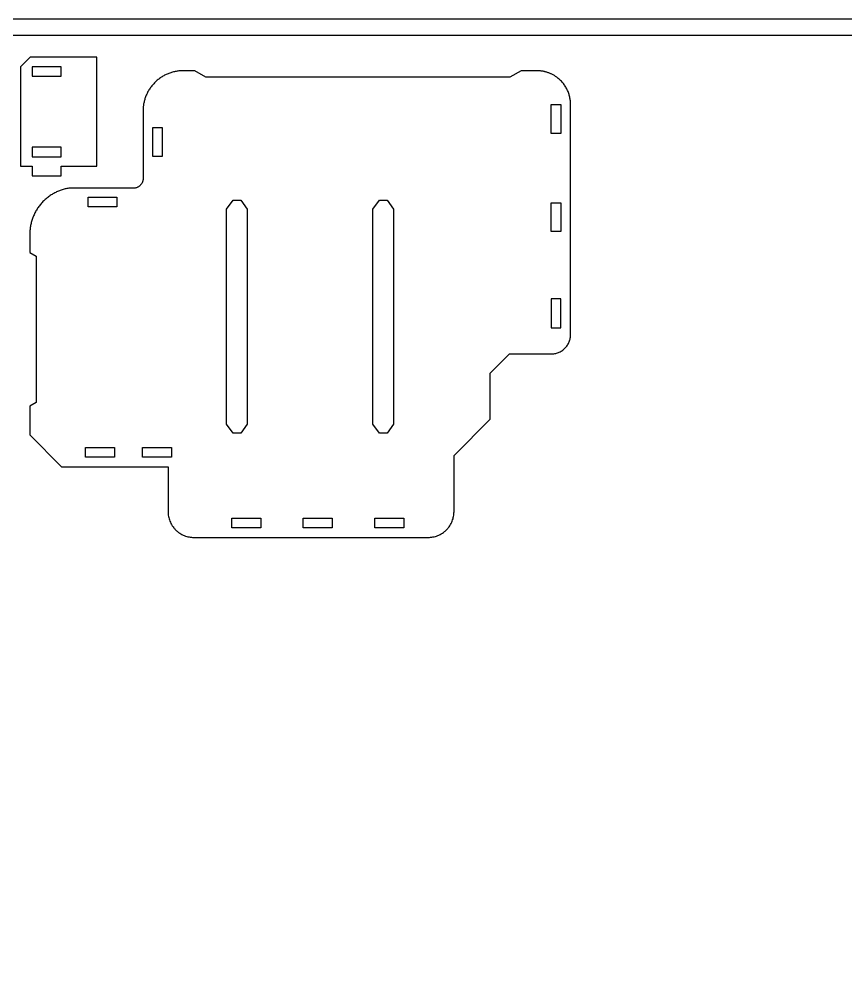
# Model space of a CAD drawing. Header units: millimetres. Extents: x -448 to 452, y -300 to 300.
# Drawn here: x -255.5 to 1.8, y 0 to 300 of the extents above; entities that cross this region are included whole.
import ezdxf

# ---------------------------------------------------------------- set-up
doc = ezdxf.new("R2010")
doc.units = ezdxf.units.MM
doc.header["$MEASUREMENT"] = 0
doc.layers.add('Capa de Corte', color=1, linetype='Continuous', true_color=0xff0000)
doc.layers.add('Marco de trabajo', color=7, linetype='Continuous', true_color=0xffffff)

msp = doc.modelspace()

# ---------------------------------------------------------------- linework, layer by layer
at = {"layer": 'Capa de Corte'}
for p, q in [((-83.86, 201.92), (-83.86, 273.51)), ((-216.91, 272.34), (-216.91, 250.48)), ((-219.91, 247.48), (-240.06, 247.48))]:
    msp.add_line(p, q, dxfattribs=at)
for points in [[(-252.08, 288.28), (-255.08, 285.28), (-255.08, 282.28), (-255.08, 260.28), (-255.08, 257.28), (-255.08, 254.28), (-251.45, 254.28), (-251.45, 251.28), (-242.45, 251.28), (-242.45, 254.28), (-231.33, 254.28), (-231.33, 257.28), (-231.33, 260.28), (-231.33, 282.28), (-231.33, 285.28), (-231.33, 288.28)], [(-251.45, 285.28), (-251.45, 282.28), (-242.45, 282.28), (-242.45, 285.28)], [(-86.86, 273.51), (-86.86, 264.51), (-89.86, 264.51), (-89.86, 273.51)], [(-213.94, 266.34), (-210.94, 266.34), (-210.94, 257.34), (-213.94, 257.34)], [(-251.45, 257.28), (-242.45, 257.28), (-242.45, 260.28), (-251.45, 260.28)], [(-234.06, 244.67), (-225.06, 244.67), (-225.06, 241.67), (-234.06, 241.67)], [(-186.53, 171.3), (-188.91, 171.3), (-190.91, 174.12), (-190.91, 240.98), (-188.91, 243.8), (-186.53, 243.8), (-184.53, 240.98), (-184.53, 174.12)], [(-140.98, 171.3), (-143.37, 171.3), (-145.37, 174.12), (-145.37, 240.98), (-143.37, 243.8), (-140.98, 243.8), (-138.98, 240.98), (-138.98, 174.12)], [(-86.86, 242.96), (-86.86, 233.96), (-89.86, 233.96), (-89.86, 242.96)], [(-89.86, 213.02), (-89.86, 204.02), (-86.86, 204.02), (-86.86, 213.02)], [(-234.86, 166.85), (-225.86, 166.85), (-225.86, 163.85), (-234.86, 163.85)], [(-217.08, 166.85), (-208.08, 166.85), (-208.08, 163.85), (-217.08, 163.85)], [(-189.26, 144.85), (-180.26, 144.85), (-180.26, 141.85), (-189.26, 141.85)], [(-167.09, 144.85), (-158.09, 144.85), (-158.09, 141.85), (-167.09, 141.85)], [(-144.77, 144.85), (-135.77, 144.85), (-135.77, 141.85), (-144.77, 141.85)]]:
    msp.add_lwpolyline(points, close=True, dxfattribs=at)
for points in [[(-94.36, 284.01), (-99.27, 284.01), (-102.74, 282.01), (-113.19, 282.01), (-127.74, 282.01), (-197.36, 282.01), (-200.83, 284.01), (-204.44, 284.01)], [(-252.19, 233.17), (-252.19, 227.52), (-250.19, 226.37), (-250.19, 180.82), (-252.19, 179.67), (-252.19, 170.72), (-242.35, 160.85), (-209.15, 160.85), (-209.15, 146.85)], [(-120.15, 146.85), (-120.15, 164.37), (-108.86, 175.68), (-108.86, 189.92), (-102.86, 195.92), (-89.86, 195.92)], [(-201.15, 138.85), (-195.26, 138.85), (-129.77, 138.85), (-128.15, 138.85)]]:
    msp.add_lwpolyline(points, dxfattribs=at)
for points, weights in [([(-204.44, 284.01), (-216.13, 284.01), (-216.91, 272.34)], [1, 0.730244328772, 1]), ([(-88.19, 282.01), (-90.95, 284.01), (-94.36, 284.01)], [0.858898743503, 0.881532111253, 1]), ([(-83.86, 273.51), (-83.86, 278.87), (-88.19, 282.01)], [1, 0.825574669934, 0.858898743503]), ([(-216.91, 250.48), (-216.91, 247.48), (-219.91, 247.48)], [1, 0.707106781187, 1]), ([(-240.06, 247.48), (-252.19, 245.47), (-252.19, 233.17)], [1, 0.762775198258, 1]), ([(-89.86, 195.92), (-83.86, 195.92), (-83.86, 201.92)], [1, 0.707106781187, 1]), ([(-209.15, 146.85), (-209.15, 138.85), (-201.15, 138.85)], [1, 0.707106781187, 1]), ([(-128.15, 138.85), (-120.15, 138.85), (-120.15, 146.85)], [1, 0.707106781187, 1])]:
    msp.add_rational_spline(points, weights, degree=2, dxfattribs=at)
at = {"layer": 'Marco de trabajo'}
for points in [[(-448.23, -299.98), (451.77, -299.98), (451.77, 300.02), (-448.23, 300.02)], [(-443.23, -294.98), (446.77, -294.98), (446.77, 295.02), (-443.23, 295.02)]]:
    msp.add_lwpolyline(points, close=True, dxfattribs=at)

doc.saveas('drawing.dxf')
